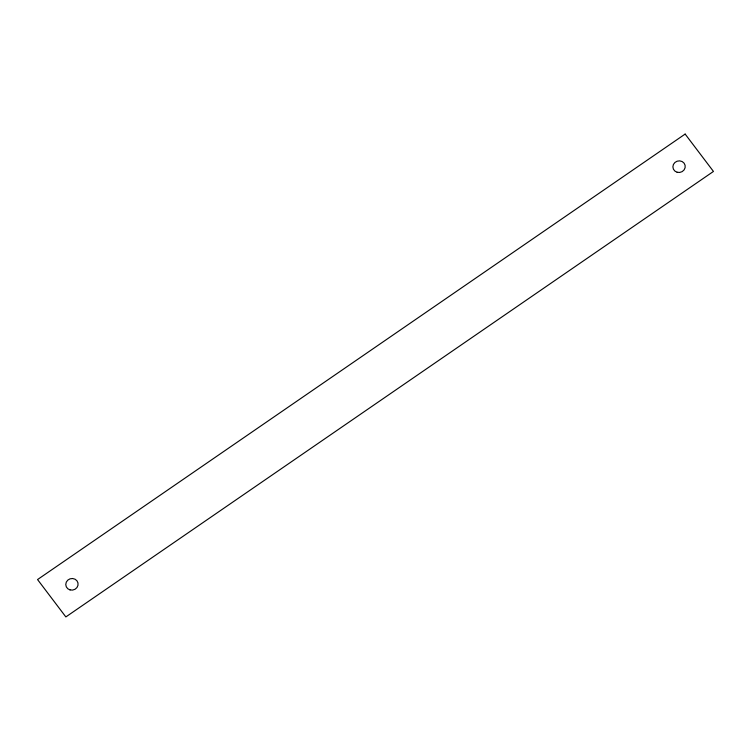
<?xml version="1.0" encoding="UTF-8"?>
<svg xmlns="http://www.w3.org/2000/svg" width="751" height="751" viewBox="0 0 751 751"><rect width="100%" height="100%" fill="white"/><g stroke="black" fill="none" stroke-linecap="round" stroke-linejoin="round"><path stroke-width="1.13" d="M685.147 134.072L37.55 579.556L65.853 616.928L713.45 171.444L685.147 134.072M677.158 172.27A6.196 5.801 -13.7 0 0 685.1 165.286A6.196 5.801 -13.7 0 0 674.924 162.469A6.196 5.801 -13.7 0 0 677.158 172.27M70.04 589.91A6.196 5.801 -13.7 0 0 77.973 582.926A6.196 5.801 -13.7 0 0 67.806 580.11A6.196 5.801 -13.7 0 0 70.04 589.91"/></g></svg>
